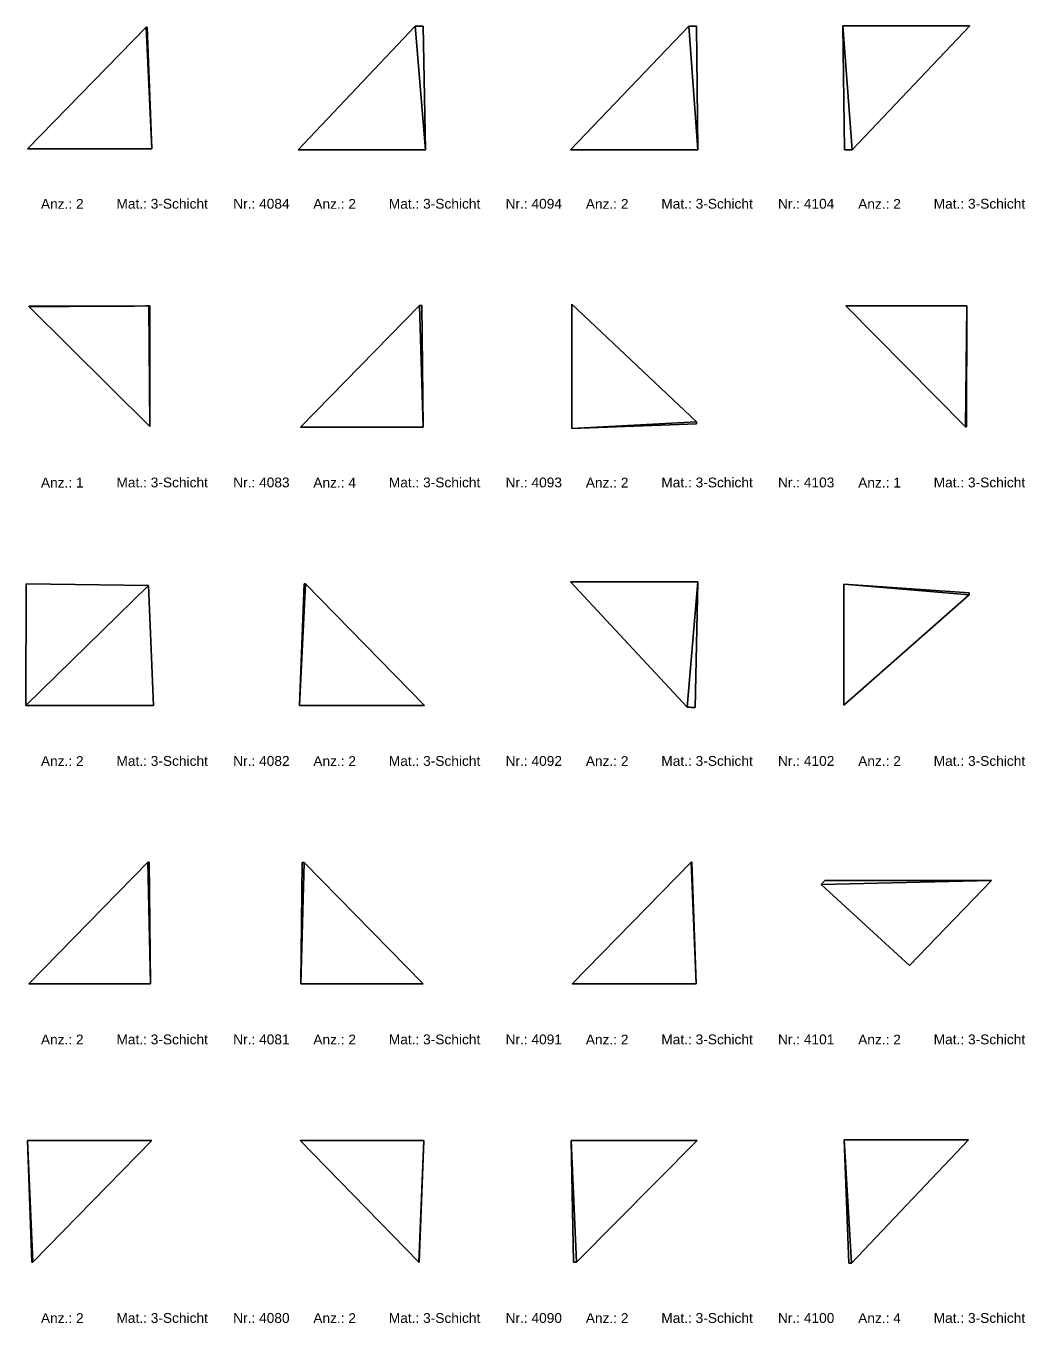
# Model space of a CAD drawing. Header units: millimetres. Extents: x -1099 to 66227, y -20588 to 1633.
# Drawn here: x 15191 to 23448, y -20588 to -9870 of the extents above; entities that cross this region are included whole.
import ezdxf

# ---------------------------------------------------------------- set-up
doc = ezdxf.new("R2010")
doc.units = ezdxf.units.MM
doc.header["$LTSCALE"] = 12.5
doc.layers.add('CURVES', color=1, linetype='Continuous', true_color=0xff0000)
doc.layers.add('TEXT', color=1, linetype='Continuous', true_color=0xff0000)
doc.styles.add('ARIAL_REGULAR', font='arial.ttf')

msp = doc.modelspace()

# ---------------------------------------------------------------- texts
at = {"layer": 'TEXT', "attachment_point": 7, "style": 'ARIAL_REGULAR'}
for s, insert, char_height, width in [('Anz.: 2', (15315, -11381), 81.1, 853.81), ('Mat.: 3-Schicht', (15939, -11381), 81.15, 1665.28), ('Nr.: 4084', (16904, -11381), 81.1, 1078.73), ('Anz.: 2', (17566, -11381), 81.1, 853.81), ('Mat.: 3-Schicht', (18190, -11381), 81.15, 1665.28), ('Nr.: 4094', (19155, -11381), 81.1, 1078.73), ('Anz.: 2', (19818, -11381), 81.1, 853.81), ('Mat.: 3-Schicht', (20442, -11381), 81.15, 1665.28), ('Nr.: 4104', (21406, -11381), 81.1, 1078.73), ('Anz.: 2', (22069, -11381), 81.1, 853.81), ('Mat.: 3-Schicht', (22693, -11381), 81.15, 1665.28), ('Anz.: 1', (15315, -13684), 81.1, 824.7), ('Mat.: 3-Schicht', (15939, -13684), 81.15, 1665.28), ('Nr.: 4083', (16904, -13684), 81.1, 1079.61), ('Anz.: 4', (17566, -13684), 81.1, 854.69), ('Mat.: 3-Schicht', (18190, -13684), 81.15, 1665.28), ('Nr.: 4093', (19155, -13684), 81.1, 1079.61), ('Anz.: 2', (19818, -13684), 81.1, 853.81), ('Mat.: 3-Schicht', (20442, -13684), 81.15, 1665.28), ('Nr.: 4103', (21406, -13684), 81.1, 1079.61), ('Anz.: 1', (22069, -13684), 81.1, 824.7), ('Mat.: 3-Schicht', (22693, -13684), 81.15, 1665.28), ('Anz.: 2', (15315, -15985), 81.1, 853.81), ('Mat.: 3-Schicht', (15939, -15985), 81.15, 1665.28), ('Nr.: 4082', (16904, -15985), 81.1, 1077.85), ('Anz.: 2', (17566, -15985), 81.1, 853.81), ('Mat.: 3-Schicht', (18190, -15985), 81.15, 1665.28), ('Nr.: 4092', (19155, -15985), 81.1, 1077.85), ('Anz.: 2', (19818, -15985), 81.1, 853.81), ('Mat.: 3-Schicht', (20442, -15985), 81.15, 1665.28), ('Nr.: 4102', (21406, -15985), 81.1, 1077.85), ('Anz.: 2', (22069, -15985), 81.1, 853.81), ('Mat.: 3-Schicht', (22693, -15985), 81.15, 1665.28), ('Anz.: 2', (15315, -18286), 81.1, 853.81), ('Mat.: 3-Schicht', (15939, -18286), 81.15, 1665.28), ('Nr.: 4081', (16904, -18286), 81.1, 1048.74), ('Anz.: 2', (17566, -18286), 81.1, 853.81), ('Mat.: 3-Schicht', (18190, -18286), 81.15, 1665.28), ('Nr.: 4091', (19155, -18286), 81.1, 1048.74), ('Anz.: 2', (19818, -18286), 81.1, 853.81), ('Mat.: 3-Schicht', (20442, -18286), 81.15, 1665.28), ('Nr.: 4101', (21406, -18286), 81.1, 1048.74), ('Anz.: 2', (22069, -18286), 81.1, 853.81), ('Mat.: 3-Schicht', (22693, -18286), 81.15, 1665.28), ('Anz.: 2', (15315, -20588), 81.1, 853.81), ('Mat.: 3-Schicht', (15939, -20588), 81.15, 1665.28), ('Nr.: 4080', (16904, -20588), 81.1, 1079.61), ('Anz.: 2', (17566, -20588), 81.1, 853.81), ('Mat.: 3-Schicht', (18190, -20588), 81.15, 1665.28), ('Nr.: 4090', (19155, -20588), 81.1, 1079.61), ('Anz.: 2', (19818, -20588), 81.1, 853.81), ('Mat.: 3-Schicht', (20442, -20588), 81.15, 1665.28), ('Nr.: 4100', (21406, -20588), 81.1, 1079.61), ('Anz.: 4', (22069, -20588), 81.1, 854.69), ('Mat.: 3-Schicht', (22693, -20588), 81.15, 1665.28)]:
    msp.add_mtext(s, dxfattribs=dict(at, insert=insert, char_height=char_height, width=width))

# ---------------------------------------------------------------- meshes
at = {"layer": 'CURVES'}
mesh = msp.add_polyface(dxfattribs=at)
corners = [(16193, -9880), (16193, -9880), (16193, -9880), (16185, -9880), (16185, -9880), (16185, -9880), (16185, -9880, 100), (16185, -9880, 100), (16185, -9880, 100), (16193, -9880, 100), (16193, -9880, 100), (16193, -9880, 100), (15203, -10885), (15203, -10885), (15203, -10885), (15203, -10885, 100), (15203, -10885, 100), (15203, -10885, 100), (16232, -10885), (16232, -10885), (16232, -10885), (16232, -10885, 100), (16232, -10885, 100), (16232, -10885, 100)]
mesh.append_faces([[corners[k] for k in face] for face in [(9, 0, 4, 7), (3, 13, 15, 8), (21, 16, 12, 19), (18, 1, 11, 22), (5, 20, 14, 14), (20, 5, 2, 2), (23, 6, 17, 17), (6, 23, 10, 10)]])
mesh = msp.add_polyface(dxfattribs=at)
corners = [(18440, -9873, 50), (18473, -9873, 50), (18473, -9873, 25), (18473, -9873, 50), (18473, -9873, 25), (18473, -9873, 12), (18473, -9873, 25), (18473, -9873, 12), (18473, -9873, 6), (18473, -9873, 12), (18473, -9873, 6), (18473, -9873, 3), (18473, -9873, 6), (18473, -9873, 3), (18440, -9873, 25), (18465, -9873, 50), (18465, -9873, 25), (18423, -9873, 50), (18465, -9873, 12), (18473, -9873, 25), (18473, -9873, 12), (18473, -9873, 12), (18465, -9873, 6), (18471, -9873, 12), (18473, -9873, 6), (18471, -9873, 6), (18440, -9873, 12), (18452, -9873, 25), (18452, -9873, 12), (18423, -9873, 25), (18432, -9873, 50), (18432, -9873, 25), (18471, -9873, 3), (18473, -9873, 6), (18473, -9873, 3), (18473, -9873, 3), (18473, -9873, 12), (18473, -9873, 6), (18473, -9873, 6), (18473, -9873, 25), (18473, -9873, 12), (18471, -9873, 2), (18473, -9873, 3), (18473, -9873, 2), (18473, -9873, 2), (18465, -9873, 3), (18468, -9873, 6), (18468, -9873, 3), (18452, -9873, 6), (18459, -9873, 12), (18459, -9873, 6), (18440, -9873, 75), (18473, -9873, 75), (18465, -9873, 75), (18465, -9873, 88), (18473, -9873, 88), (18473, -9873, 75), (18473, -9873, 88), (18473, -9873, 75), (18465, -9873, 94), (18473, -9873, 94), (18471, -9873, 88), (18471, -9873, 94), (18440, -9873, 88), (18452, -9873, 75), (18452, -9873, 88), (18423, -9873, 75), (18432, -9873, 75), (18471, -9873, 97), (18473, -9873, 97), (18473, -9873, 94), (18473, -9873, 97), (18473, -9873, 94), (18473, -9873, 88), (18473, -9873, 94), (18473, -9873, 88), (18473, -9873, 75), (18473, -9873, 88), (18471, -9873, 98), (18473, -9873, 98), (18473, -9873, 97), (18473, -9873, 98), (18465, -9873, 97), (18468, -9873, 94), (18468, -9873, 97), (18452, -9873, 94), (18459, -9873, 88), (18459, -9873, 94), (18473, -9873, 75), (18473, -9873, 88), (18473, -9873, 94), (18473, -9873, 88), (18473, -9873, 94), (18473, -9873, 97), (18473, -9873, 94), (18473, -9873, 97), (18473, -9873, 98), (18473, -9873, 97), (18473, -9873, 98), (18473, -9873), (18473, -9873), (18473, -9873), (18473, -9873, 100), (18473, -9873, 100), (18473, -9873, 100), (18407, -9873), (18407, -9873), (18407, -9873), (18407, -9873, 100), (18407, -9873, 100), (18407, -9873, 100), (18473, -9873), (18473, -9873), (18473, -9873, 100), (18473, -9873, 100), (17442, -10893), (17442, -10893), (17442, -10893), (17442, -10893, 100), (17442, -10893, 100), (17442, -10893, 100), (18493, -10893), (18493, -10893), (18493, -10893), (18493, -10893, 100), (18493, -10893, 100), (18493, -10893, 100)]
mesh.append_faces([[corners[k] for k in face] for face in [(87, 59, 54, 86), (85, 87, 86, 65), (86, 54, 53, 53), (64, 65, 86, 86), (53, 64, 86, 86), (63, 65, 64, 51), (84, 68, 62, 83), (82, 84, 83, 59), (81, 79, 71, 80), (78, 81, 80, 68), (71, 69, 60, 70), (80, 71, 70, 70), (62, 68, 80, 80), (70, 62, 80, 80), (70, 60, 57, 57), (61, 62, 70, 70), (57, 61, 70, 70), (83, 62, 61, 61), (54, 59, 83, 83), (61, 54, 83, 83), (74, 72, 55, 73), (60, 74, 73, 57), (73, 55, 52, 52), (56, 57, 73, 73), (52, 56, 73, 73), (61, 57, 56, 56), (53, 54, 61, 61), (56, 53, 61, 61), (56, 52, 1, 1), (15, 53, 56, 56), (1, 15, 56, 56), (64, 53, 15, 15), (0, 51, 64, 64), (15, 0, 64, 64), (77, 75, 58, 76), (55, 77, 76, 52), (96, 98, 97, 95), (93, 95, 94, 92), (90, 92, 91, 89), (75, 89, 88, 58), (76, 58, 3, 3), (1, 52, 76, 76), (3, 1, 76, 76), (39, 2, 1, 1), (3, 4, 39, 39), (1, 3, 39, 39), (4, 6, 7, 5), (7, 9, 10, 8), (10, 12, 13, 11), (2, 39, 40, 20), (39, 4, 5, 40), (27, 14, 0, 0), (15, 16, 27, 27), (0, 15, 27, 27), (19, 16, 15, 15), (1, 2, 19, 19), (15, 1, 19, 19), (23, 18, 16, 16), (19, 21, 23, 23), (16, 19, 23, 23), (36, 21, 19, 19), (2, 20, 36, 36), (19, 2, 36, 36), (21, 36, 38, 24), (36, 20, 37, 38), (46, 22, 18, 18), (23, 25, 46, 46), (18, 23, 46, 46), (33, 25, 23, 23), (21, 24, 33, 33), (23, 21, 33, 33), (42, 32, 25, 25), (33, 35, 42, 42), (25, 33, 42, 42), (33, 24, 34, 35), (32, 42, 44, 41), (42, 35, 43, 44), (22, 46, 47, 45), (46, 25, 32, 47), (14, 27, 28, 26), (49, 28, 27, 27), (16, 18, 49, 49), (27, 16, 49, 49), (28, 49, 50, 48), (49, 18, 22, 50), (67, 51, 0, 30), (66, 67, 30, 17), (17, 30, 31, 29), (30, 0, 14, 31), (12, 100, 13, 13), (11, 13, 100, 100), (11, 100, 37, 37), (97, 100, 12, 12), (12, 10, 9, 9), (5, 7, 8, 8), (9, 7, 6, 6), (8, 10, 11, 11), (6, 88, 91, 9), (8, 11, 37, 37), (9, 91, 94, 12), (34, 38, 37, 37), (38, 34, 24, 24), (111, 34, 37, 37), (37, 20, 40, 40), (40, 5, 37, 37), (6, 4, 3, 3), (8, 37, 5, 5), (111, 37, 100, 100), (88, 6, 3, 3), (94, 95, 97, 97), (12, 94, 97, 97), (94, 91, 92, 92), (96, 102, 98, 98), (97, 98, 102, 102), (96, 95, 93, 93), (72, 96, 93, 93), (72, 102, 96, 96), (93, 92, 90, 90), (100, 97, 102, 102), (91, 88, 89, 89), (58, 88, 3, 3), (90, 89, 75, 75), (72, 90, 75, 77), (113, 102, 72, 72), (77, 55, 72, 72), (93, 90, 72, 72), (74, 69, 72, 72), (44, 43, 111, 111), (34, 111, 43, 43), (111, 41, 44, 44), (41, 111, 45, 45), (41, 45, 47, 47), (50, 22, 45, 45), (47, 32, 41, 41), (45, 111, 105, 105), (48, 50, 45, 45), (105, 26, 48, 48), (28, 48, 26, 26), (48, 45, 105, 105), (31, 14, 26, 26), (26, 29, 31, 31), (105, 17, 29, 29), (29, 26, 105, 105), (17, 105, 109, 109), (74, 60, 69, 69), (79, 69, 71, 71), (69, 79, 113, 113), (81, 113, 79, 79), (82, 113, 78, 78), (113, 81, 78, 78), (68, 84, 78, 78), (84, 82, 78, 78), (72, 69, 113, 113), (66, 63, 67, 67), (51, 67, 63, 63), (109, 63, 66, 66), (85, 65, 63, 63), (87, 82, 59, 59), (82, 85, 109, 109), (63, 109, 85, 85), (87, 85, 82, 82), (113, 82, 109, 109), (109, 66, 17, 17), (43, 35, 34, 34), (110, 107, 116, 118), (119, 115, 122, 124), (125, 121, 101, 104), (106, 123, 117, 117), (123, 112, 99, 99), (106, 112, 123, 123), (126, 108, 120, 120), (103, 114, 126, 126), (108, 126, 114, 114)]])
mesh = msp.add_polyface(dxfattribs=at)
corners = [(20734, -9873), (20734, -9873), (20734, -9873), (20669, -9873), (20669, -9873), (20669, -9873), (20669, -9873, 100), (20669, -9873, 100), (20669, -9873, 100), (20734, -9873, 100), (20734, -9873, 100), (20734, -9873, 100), (19691, -10893), (19691, -10893), (19691, -10893), (19691, -10893, 100), (19691, -10893, 100), (19691, -10893, 100), (20743, -10893), (20743, -10893), (20743, -10893), (20743, -10893, 100), (20743, -10893, 100), (20743, -10893, 100)]
mesh.append_faces([[corners[k] for k in face] for face in [(9, 0, 4, 7), (8, 3, 13, 15), (16, 12, 19, 21), (22, 18, 1, 11), (5, 20, 14, 14), (20, 5, 2, 2), (23, 6, 17, 17), (6, 23, 10, 10)]])
mesh = msp.add_polyface(dxfattribs=at)
corners = [(22992, -9870), (22992, -9870), (22992, -9870), (21942, -9870), (21942, -9870), (21942, -9870), (21942, -9870, 100), (21942, -9870, 100), (21942, -9870, 100), (22992, -9870, 100), (22992, -9870, 100), (22992, -9870, 100), (21955, -10895), (21955, -10895), (21955, -10895), (21955, -10895, 100), (21955, -10895, 100), (21955, -10895, 100), (22018, -10895), (22018, -10895), (22018, -10895), (22018, -10895, 100), (22018, -10895, 100), (22018, -10895, 100)]
mesh.append_faces([[corners[k] for k in face] for face in [(9, 0, 4, 7), (15, 8, 3, 13), (16, 12, 19, 21), (11, 22, 18, 1), (5, 20, 14, 14), (20, 5, 2, 2), (23, 6, 17, 17), (6, 23, 10, 10)]])
mesh = msp.add_polyface(dxfattribs=at)
corners = [(15718, -12185, 50), (16209, -12184, 50), (16209, -12184, 25), (16212, -12184, 50), (16212, -12184, 25), (15718, -12185, 25), (16086, -12185, 50), (16086, -12185, 25), (15468, -12186, 50), (16086, -12185, 12), (16207, -12184, 25), (16209, -12184, 12), (16207, -12184, 12), (16086, -12185, 6), (16179, -12184, 12), (16207, -12184, 6), (16179, -12184, 6), (15718, -12185, 12), (15902, -12185, 25), (15902, -12185, 12), (15468, -12186, 25), (15593, -12185, 50), (15593, -12185, 25), (15718, -12185, 75), (16209, -12184, 75), (16086, -12185, 75), (16086, -12185, 88), (16209, -12184, 88), (16207, -12184, 75), (16207, -12184, 88), (16212, -12184, 75), (16086, -12185, 94), (16207, -12184, 94), (16179, -12184, 88), (16179, -12184, 94), (15718, -12185, 88), (15902, -12185, 75), (15902, -12185, 88), (15468, -12186, 75), (15593, -12185, 75), (16216, -12184), (16216, -12184), (16216, -12184), (16216, -12184, 100), (16216, -12184, 100), (16216, -12184, 100), (15219, -12186), (15219, -12186), (15219, -12186), (15219, -12186, 100), (15219, -12186, 100), (15219, -12186, 100), (16206, -12184), (16206, -12184), (16206, -12184, 100), (16206, -12184, 100), (15219, -12191), (15219, -12191), (15219, -12191), (15219, -12191, 100), (15219, -12191, 100), (15219, -12191, 100), (16216, -13181), (16216, -13181), (16216, -13181), (16216, -13181, 100), (16216, -13181, 100), (16216, -13181, 100)]
mesh.append_faces([[corners[k] for k in face] for face in [(37, 26, 25, 36), (35, 37, 36, 23), (34, 32, 29, 33), (31, 34, 33, 26), (29, 27, 24, 28), (33, 29, 28, 28), (25, 26, 33, 33), (28, 25, 33, 33), (28, 24, 1, 1), (6, 25, 28, 28), (1, 6, 28, 28), (36, 25, 6, 6), (0, 23, 36, 36), (6, 0, 36, 36), (24, 30, 3, 1), (1, 3, 4, 2), (18, 5, 0, 0), (6, 7, 18, 18), (0, 6, 18, 18), (10, 7, 6, 6), (1, 2, 10, 10), (6, 1, 10, 10), (14, 9, 7, 7), (10, 12, 14, 14), (7, 10, 14, 14), (10, 2, 11, 12), (9, 14, 16, 13), (14, 12, 15, 16), (5, 18, 19, 17), (18, 7, 9, 19), (39, 23, 0, 21), (38, 39, 21, 8), (8, 21, 22, 20), (21, 0, 5, 22), (4, 41, 11, 11), (52, 11, 41, 41), (11, 2, 4, 4), (3, 41, 4, 4), (16, 15, 52, 52), (11, 52, 15, 15), (16, 52, 13, 13), (11, 15, 12, 12), (43, 3, 30, 30), (24, 27, 30, 30), (43, 30, 27, 27), (41, 3, 43, 43), (32, 27, 29, 29), (54, 32, 34, 34), (31, 54, 34, 34), (27, 32, 54, 54), (43, 27, 54, 54), (19, 9, 13, 13), (13, 17, 19, 19), (13, 52, 17, 17), (5, 17, 22, 22), (20, 17, 46, 46), (20, 22, 17, 17), (20, 46, 8, 8), (17, 52, 46, 46), (35, 31, 37, 37), (26, 37, 31, 31), (23, 39, 35, 35), (50, 35, 38, 38), (39, 38, 35, 35), (8, 50, 38, 38), (35, 50, 54, 54), (50, 8, 46, 46), (31, 35, 54, 54), (48, 57, 59, 51), (56, 63, 65, 60), (62, 42, 45, 66), (53, 64, 58, 58), (64, 53, 40, 40), (47, 53, 58, 58), (55, 49, 61, 61), (44, 55, 67, 67), (61, 67, 55, 55)]])
mesh = msp.add_polyface(dxfattribs=at)
corners = [(18463, -12181), (18463, -12181), (18463, -12181), (18444, -12181), (18444, -12181), (18444, -12181), (18444, -12181, 100), (18444, -12181, 100), (18444, -12181, 100), (18463, -12181, 100), (18463, -12181, 100), (18463, -12181, 100), (17461, -13184), (17461, -13184), (17461, -13184), (17461, -13184, 100), (17461, -13184, 100), (17461, -13184, 100), (18474, -13184), (18474, -13184), (18474, -13184), (18474, -13184, 100), (18474, -13184, 100), (18474, -13184, 100)]
mesh.append_faces([[corners[k] for k in face] for face in [(9, 0, 4, 7), (8, 3, 13, 15), (16, 12, 19, 21), (22, 18, 1, 11), (5, 20, 14, 14), (20, 5, 2, 2), (23, 6, 17, 17), (6, 23, 10, 10)]])
mesh = msp.add_polyface(dxfattribs=at)
corners = [(20732, -13141), (20732, -13141), (20732, -13141), (19703, -12170), (19703, -12170), (19703, -12170), (19703, -12170, 100), (19703, -12170, 100), (19703, -12170, 100), (20732, -13141, 100), (20732, -13141, 100), (20732, -13141, 100), (19703, -13196), (19703, -13196), (19703, -13196), (19703, -13196, 100), (19703, -13196, 100), (19703, -13196, 100), (20732, -13157), (20732, -13157), (20732, -13157), (20732, -13157, 100), (20732, -13157, 100), (20732, -13157, 100)]
mesh.append_faces([[corners[k] for k in face] for face in [(9, 0, 4, 7), (8, 3, 13, 15), (16, 12, 19, 21), (22, 18, 1, 11), (2, 20, 14, 14), (14, 5, 2, 2), (10, 6, 17, 17), (17, 23, 10, 10)]])
mesh = msp.add_polyface(dxfattribs=at)
corners = [(22968, -12183), (22968, -12183), (22968, -12183), (21967, -12183), (21967, -12183), (21967, -12183), (21967, -12183, 100), (21967, -12183, 100), (21967, -12183, 100), (22968, -12183, 100), (22968, -12183, 100), (22968, -12183, 100), (22957, -13182), (22957, -13182), (22957, -13182), (22957, -13182, 100), (22957, -13182, 100), (22957, -13182, 100), (22965, -13182), (22965, -13182), (22965, -13182), (22965, -13182, 100), (22965, -13182, 100), (22965, -13182, 100)]
mesh.append_faces([[corners[k] for k in face] for face in [(0, 4, 7, 9), (15, 8, 3, 13), (16, 12, 19, 21), (11, 22, 18, 1), (2, 20, 14, 14), (14, 5, 2, 2), (10, 6, 17, 17), (17, 23, 10, 10)]])
mesh = msp.add_polyface(dxfattribs=at)
corners = [(20689, -15501, 50), (20723, -15501, 50), (20723, -15501, 25), (20715, -15501, 50), (20689, -15501, 25), (20715, -15501, 25), (20672, -15500, 50), (20723, -15501, 12), (20723, -15501, 25), (20715, -15501, 12), (20723, -15501, 12), (20723, -15501, 50), (20723, -15501, 25), (20723, -15501, 6), (20721, -15501, 12), (20715, -15501, 6), (20721, -15501, 6), (20702, -15501, 25), (20689, -15501, 12), (20702, -15501, 12), (20681, -15500, 50), (20672, -15500, 25), (20681, -15500, 25), (20723, -15501, 3), (20723, -15501, 6), (20721, -15501, 3), (20723, -15501, 3), (20723, -15501, 6), (20723, -15501, 12), (20723, -15501, 6), (20723, -15501, 12), (20723, -15501, 25), (20723, -15501, 12), (20723, -15501, 25), (20723, -15501, 12), (20723, -15501, 12), (20723, -15501, 6), (20723, -15501, 6), (20723, -15501, 6), (20723, -15501, 3), (20723, -15501, 3), (20723, -15501, 3), (20723, -15501, 2), (20723, -15501, 2), (20723, -15501, 75), (20723, -15501, 75), (20723, -15501, 88), (20723, -15501, 75), (20723, -15501, 88), (20723, -15501, 94), (20723, -15501, 88), (20723, -15501, 94), (20723, -15501, 97), (20723, -15501, 94), (20723, -15501, 97), (20723, -15501, 98), (20723, -15501, 97), (20723, -15501, 98), (20689, -15501, 75), (20715, -15501, 75), (20723, -15501, 88), (20715, -15501, 88), (20723, -15501, 75), (20723, -15501, 88), (20723, -15501, 94), (20715, -15501, 94), (20721, -15501, 88), (20721, -15501, 94), (20689, -15501, 88), (20702, -15501, 75), (20702, -15501, 88), (20672, -15500, 75), (20681, -15500, 75), (20723, -15501, 97), (20721, -15501, 97), (20723, -15501, 94), (20723, -15501, 97), (20723, -15501, 94), (20723, -15501, 88), (20723, -15501, 94), (20723, -15501, 75), (20723, -15501, 88), (20723, -15501, 98), (20721, -15501, 98), (20722, -15501, 97), (20722, -15501, 98), (20715, -15501, 97), (20718, -15501, 94), (20718, -15501, 97), (20702, -15501, 94), (20708, -15501, 88), (20708, -15501, 94), (20744, -14464), (20744, -14464), (20744, -14464), (19691, -14464), (19691, -14464), (19691, -14464), (19691, -14464, 100), (19691, -14464, 100), (19691, -14464, 100), (20744, -14464, 100), (20744, -14464, 100), (20744, -14464, 100), (20656, -15500), (20656, -15500), (20656, -15500), (20656, -15500, 100), (20656, -15500, 100), (20656, -15500, 100), (20723, -15501), (20723, -15501), (20723, -15501), (20723, -15501, 100), (20723, -15501, 100), (20723, -15501, 100), (20723, -15501), (20723, -15501), (20723, -15501, 100), (20723, -15501, 100)]
mesh.append_faces([[corners[k] for k in face] for face in [(101, 92, 96, 99), (100, 95, 105, 107), (72, 71, 6, 20), (58, 72, 20, 0), (0, 20, 22, 4), (20, 6, 21, 22), (57, 55, 54, 56), (54, 52, 51, 53), (51, 49, 48, 50), (48, 46, 45, 47), (81, 60, 44, 80), (46, 81, 80, 45), (80, 44, 1, 1), (11, 45, 80, 80), (1, 11, 80, 80), (79, 64, 63, 78), (77, 79, 78, 60), (85, 83, 74, 84), (82, 85, 84, 76), (84, 74, 67, 67), (75, 76, 84, 84), (67, 75, 84, 84), (73, 76, 75, 64), (88, 86, 65, 87), (74, 88, 87, 67), (87, 65, 61, 61), (66, 67, 87, 87), (61, 66, 87, 87), (75, 67, 66, 66), (63, 64, 75, 75), (66, 63, 75, 75), (66, 61, 59, 59), (62, 63, 66, 66), (59, 62, 66, 66), (78, 63, 62, 62), (44, 60, 78, 78), (62, 44, 78, 78), (91, 89, 70, 90), (65, 91, 90, 61), (70, 68, 58, 69), (90, 70, 69, 69), (59, 61, 90, 90), (69, 59, 90, 90), (69, 58, 0, 0), (3, 59, 69, 69), (0, 3, 69, 69), (62, 59, 3, 3), (1, 44, 62, 62), (3, 1, 62, 62), (8, 2, 1, 1), (3, 5, 8, 8), (1, 3, 8, 8), (17, 5, 3, 3), (0, 4, 17, 17), (3, 0, 17, 17), (5, 17, 19, 9), (17, 4, 18, 19), (28, 7, 2, 2), (8, 10, 28, 28), (2, 8, 28, 28), (14, 10, 8, 8), (5, 9, 14, 14), (8, 5, 14, 14), (24, 13, 10, 10), (14, 16, 24, 24), (10, 14, 24, 24), (14, 9, 15, 16), (13, 24, 26, 23), (24, 16, 25, 26), (7, 28, 29, 27), (28, 10, 13, 29), (31, 12, 11, 11), (1, 2, 31, 31), (11, 1, 31, 31), (12, 31, 32, 30), (31, 2, 7, 32), (33, 12, 30, 34), (35, 34, 36, 37), (38, 37, 39, 40), (41, 40, 42, 43), (6, 104, 21, 21), (18, 21, 104, 104), (22, 21, 18, 18), (18, 15, 19, 19), (116, 18, 104, 104), (108, 104, 6, 6), (18, 4, 22, 22), (71, 108, 6, 6), (26, 25, 116, 116), (15, 116, 25, 25), (116, 23, 26, 26), (29, 23, 27, 27), (19, 15, 9, 9), (23, 29, 13, 13), (16, 15, 25, 25), (27, 23, 116, 116), (18, 116, 15, 15), (68, 72, 58, 58), (89, 68, 70, 70), (71, 68, 108, 108), (86, 108, 89, 89), (68, 89, 108, 108), (86, 91, 65, 65), (89, 91, 86, 86), (118, 108, 86, 86), (72, 68, 71, 71), (83, 88, 74, 74), (118, 83, 85, 85), (73, 118, 82, 82), (85, 82, 118, 118), (77, 118, 73, 73), (76, 73, 82, 82), (83, 118, 86, 86), (79, 73, 64, 64), (88, 83, 86, 86), (32, 7, 27, 27), (30, 32, 36, 36), (27, 36, 32, 32), (36, 27, 39, 39), (11, 12, 33, 33), (35, 33, 34, 34), (33, 47, 11, 11), (34, 30, 36, 36), (42, 40, 39, 39), (42, 39, 27, 27), (41, 43, 111, 111), (42, 111, 43, 43), (42, 27, 111, 111), (38, 35, 37, 37), (38, 40, 41, 41), (41, 56, 53, 38), (35, 50, 47, 33), (111, 113, 56, 41), (36, 39, 37, 37), (111, 27, 116, 116), (38, 53, 50, 35), (77, 60, 81, 81), (11, 47, 45, 45), (118, 77, 113, 113), (49, 46, 48, 48), (49, 77, 81, 46), (52, 77, 49, 49), (48, 47, 50, 50), (53, 51, 50, 50), (49, 51, 52, 52), (52, 54, 55, 55), (57, 56, 113, 113), (55, 57, 113, 113), (56, 54, 53, 53), (55, 113, 77, 77), (52, 55, 77, 77), (79, 77, 73, 73), (114, 110, 93, 103), (94, 112, 117, 117), (94, 106, 97, 97), (117, 106, 94, 94), (102, 98, 109, 109), (102, 119, 115, 115), (109, 119, 102, 102)]])
mesh = msp.add_polyface(dxfattribs=at)
corners = [(16203, -14495), (16203, -14495), (16203, -14495), (15194, -14481), (15194, -14481), (15194, -14481), (15194, -14481, 100), (15194, -14481, 100), (15194, -14481, 100), (16203, -14495, 100), (16203, -14495, 100), (16203, -14495, 100), (15191, -15484), (15191, -15484), (15191, -15484), (15191, -15484, 100), (15191, -15484, 100), (15191, -15484, 100), (16245, -15484), (16245, -15484), (16245, -15484), (16245, -15484, 100), (16245, -15484, 100), (16245, -15484, 100)]
mesh.append_faces([[corners[k] for k in face] for face in [(9, 0, 4, 7), (15, 8, 3, 13), (12, 19, 21, 16), (11, 22, 18, 1), (2, 20, 14, 14), (14, 5, 2, 2), (10, 6, 17, 17), (17, 23, 10, 10)]])
mesh = msp.add_polyface(dxfattribs=at)
corners = [(17501, -14480), (17501, -14480), (17501, -14480), (17490, -14480), (17490, -14480), (17490, -14480), (17490, -14480, 100), (17490, -14480, 100), (17490, -14480, 100), (17501, -14480, 100), (17501, -14480, 100), (17501, -14480, 100), (17451, -15485), (17451, -15485), (17451, -15485), (17451, -15485, 100), (17451, -15485, 100), (17451, -15485, 100), (18484, -15485), (18484, -15485), (18484, -15485), (18484, -15485, 100), (18484, -15485, 100), (18484, -15485, 100)]
mesh.append_faces([[corners[k] for k in face] for face in [(9, 0, 4, 7), (8, 3, 13, 15), (16, 12, 19, 21), (22, 18, 1, 11), (2, 20, 14, 14), (14, 5, 2, 2), (10, 6, 17, 17), (17, 23, 10, 10)]])
mesh = msp.add_polyface(dxfattribs=at)
corners = [(22986, -14555), (22986, -14555), (22986, -14555), (21949, -14482), (21949, -14482), (21949, -14482), (21949, -14482, 100), (21949, -14482, 100), (21949, -14482, 100), (22986, -14555, 100), (22986, -14555, 100), (22986, -14555, 100), (21949, -15483), (21949, -15483), (21949, -15483), (21949, -15483, 100), (21949, -15483, 100), (21949, -15483, 100), (22985, -14572), (22985, -14572), (22985, -14572), (22985, -14572, 100), (22985, -14572, 100), (22985, -14572, 100)]
mesh.append_faces([[corners[k] for k in face] for face in [(7, 9, 0, 4), (8, 3, 13, 15), (16, 12, 19, 21), (11, 22, 18, 1), (5, 20, 14, 14), (20, 5, 2, 2), (23, 6, 17, 17), (6, 23, 10, 10)]])
mesh = msp.add_polyface(dxfattribs=at)
corners = [(16210, -16781), (16210, -16781), (16210, -16781), (16198, -16781), (16198, -16781), (16198, -16781), (16198, -16781, 100), (16198, -16781, 100), (16198, -16781, 100), (16210, -16781, 100), (16210, -16781, 100), (16210, -16781, 100), (15214, -17784), (15214, -17784), (15214, -17784), (15214, -17784, 100), (15214, -17784, 100), (15214, -17784, 100), (16221, -17784), (16221, -17784), (16221, -17784), (16221, -17784, 100), (16221, -17784, 100), (16221, -17784, 100)]
mesh.append_faces([[corners[k] for k in face] for face in [(8, 9, 0, 0), (0, 4, 8, 8), (17, 6, 3, 3), (3, 13, 17, 17), (12, 19, 21, 15), (18, 1, 11, 22), (5, 20, 14, 14), (20, 5, 2, 2), (23, 7, 16, 16), (7, 23, 10, 10)]])
mesh = msp.add_polyface(dxfattribs=at)
corners = [(17490, -16782), (17490, -16782), (17490, -16782), (17473, -16782), (17473, -16782), (17473, -16782), (17473, -16782, 100), (17473, -16782, 100), (17473, -16782, 100), (17490, -16782, 100), (17490, -16782, 100), (17490, -16782, 100), (17462, -17784), (17462, -17784), (17462, -17784), (17462, -17784, 100), (17462, -17784, 100), (17462, -17784, 100), (18473, -17784), (18473, -17784), (18473, -17784), (18473, -17784, 100), (18473, -17784, 100), (18473, -17784, 100)]
mesh.append_faces([[corners[k] for k in face] for face in [(9, 0, 4, 7), (3, 13, 15, 8), (21, 16, 12, 19), (22, 18, 1, 11), (2, 20, 14, 14), (14, 5, 2, 2), (10, 6, 17, 17), (17, 23, 10, 10)]])
mesh = msp.add_polyface(dxfattribs=at)
corners = [(20693, -16780), (20693, -16780), (20693, -16780), (20688, -16780), (20688, -16780), (20688, -16780), (20688, -16780, 100), (20688, -16780, 100), (20688, -16780, 100), (20693, -16780, 100), (20693, -16780, 100), (20693, -16780, 100), (19705, -17785), (19705, -17785), (19705, -17785), (19705, -17785, 100), (19705, -17785, 100), (19705, -17785, 100), (20730, -17785), (20730, -17785), (20730, -17785), (20730, -17785, 100), (20730, -17785, 100), (20730, -17785, 100)]
mesh.append_faces([[corners[k] for k in face] for face in [(7, 9, 0, 4), (15, 8, 3, 13), (21, 16, 12, 19), (18, 1, 11, 22), (5, 20, 14, 14), (20, 5, 2, 2), (23, 6, 17, 17), (6, 23, 10, 10)]])
mesh = msp.add_polyface(dxfattribs=at)
corners = [(23171, -16931), (23171, -16931), (23171, -16931), (21792, -16931), (21792, -16931), (21792, -16931), (21792, -16931, 100), (21792, -16931, 100), (21792, -16931, 100), (23171, -16931, 100), (23171, -16931, 100), (23171, -16931, 100), (21764, -16963), (21764, -16963), (21764, -16963), (21764, -16963, 100), (21764, -16963, 100), (21764, -16963, 100), (22494, -17634), (22494, -17634), (22494, -17634), (22494, -17634, 100), (22494, -17634, 100), (22494, -17634, 100)]
mesh.append_faces([[corners[k] for k in face] for face in [(7, 9, 0, 4), (8, 3, 13, 15), (16, 12, 19, 22), (1, 23, 18, 18), (23, 1, 11, 11), (2, 20, 14, 14), (14, 5, 2, 2), (10, 6, 17, 17), (17, 21, 10, 10)]])
mesh = msp.add_polyface(dxfattribs=at)
corners = [(22981, -19073), (22981, -19073), (22981, -19073), (21954, -19073), (21954, -19073), (21954, -19073), (21954, -19073, 100), (21954, -19073, 100), (21954, -19073, 100), (22981, -19073, 100), (22981, -19073, 100), (22981, -19073, 100), (21991, -20092), (21991, -20092), (21991, -20092), (21991, -20092, 100), (21991, -20092, 100), (21991, -20092, 100), (22014, -20092), (22014, -20092), (22014, -20092), (22014, -20092, 100), (22014, -20092, 100), (22014, -20092, 100)]
mesh.append_faces([[corners[k] for k in face] for face in [(9, 0, 4, 7), (8, 3, 13, 15), (16, 12, 19, 21), (22, 18, 1, 11), (5, 20, 14, 14), (20, 5, 2, 2), (23, 6, 17, 17), (6, 23, 10, 10)]])
mesh = msp.add_polyface(dxfattribs=at)
corners = [(16232, -19080), (16232, -19080), (16232, -19080), (15203, -19080), (15203, -19080), (15203, -19080), (15203, -19080, 100), (15203, -19080, 100), (15203, -19080, 100), (16232, -19080, 100), (16232, -19080, 100), (16232, -19080, 100), (15240, -20085), (15240, -20085), (15240, -20085), (15240, -20085, 100), (15240, -20085, 100), (15240, -20085, 100), (15248, -20085), (15248, -20085), (15248, -20085), (15248, -20085, 100), (15248, -20085, 100), (15248, -20085, 100)]
mesh.append_faces([[corners[k] for k in face] for face in [(9, 0, 4, 7), (8, 3, 13, 15), (16, 12, 19, 21), (22, 18, 1, 11), (5, 20, 14, 14), (20, 5, 2, 2), (23, 6, 17, 17), (6, 23, 10, 10)]])
mesh = msp.add_polyface(dxfattribs=at)
corners = [(18479, -19081), (18479, -19081), (18479, -19081), (17456, -19081), (17456, -19081), (17456, -19081), (17456, -19081, 100), (17456, -19081, 100), (17456, -19081, 100), (18479, -19081, 100), (18479, -19081, 100), (18479, -19081, 100), (18437, -20084), (18437, -20084), (18437, -20084), (18437, -20084, 100), (18437, -20084, 100), (18437, -20084, 100), (18442, -20084), (18442, -20084), (18442, -20084), (18442, -20084, 100), (18442, -20084, 100), (18442, -20084, 100)]
mesh.append_faces([[corners[k] for k in face] for face in [(0, 4, 7, 9), (15, 8, 3, 13), (16, 12, 19, 21), (11, 22, 18, 1), (2, 20, 14, 14), (14, 5, 2, 2), (10, 6, 17, 17), (17, 23, 10, 10)]])
mesh = msp.add_polyface(dxfattribs=at)
corners = [(20737, -19080), (20737, -19080), (20737, -19080), (19698, -19080), (19698, -19080), (19698, -19080), (19698, -19080, 100), (19698, -19080, 100), (19698, -19080, 100), (20737, -19080, 100), (20737, -19080, 100), (20737, -19080, 100), (19715, -20085), (19715, -20085), (19715, -20085), (19715, -20085, 100), (19715, -20085, 100), (19715, -20085, 100), (19742, -20085), (19742, -20085), (19742, -20085), (19742, -20085, 100), (19742, -20085, 100), (19742, -20085, 100)]
mesh.append_faces([[corners[k] for k in face] for face in [(7, 9, 0, 4), (13, 8, 3, 3), (8, 13, 15, 15), (16, 12, 19, 22), (1, 23, 18, 18), (23, 1, 11, 11), (5, 20, 14, 14), (20, 5, 2, 2), (21, 6, 17, 17), (6, 21, 10, 10)]])

doc.saveas('drawing.dxf')
